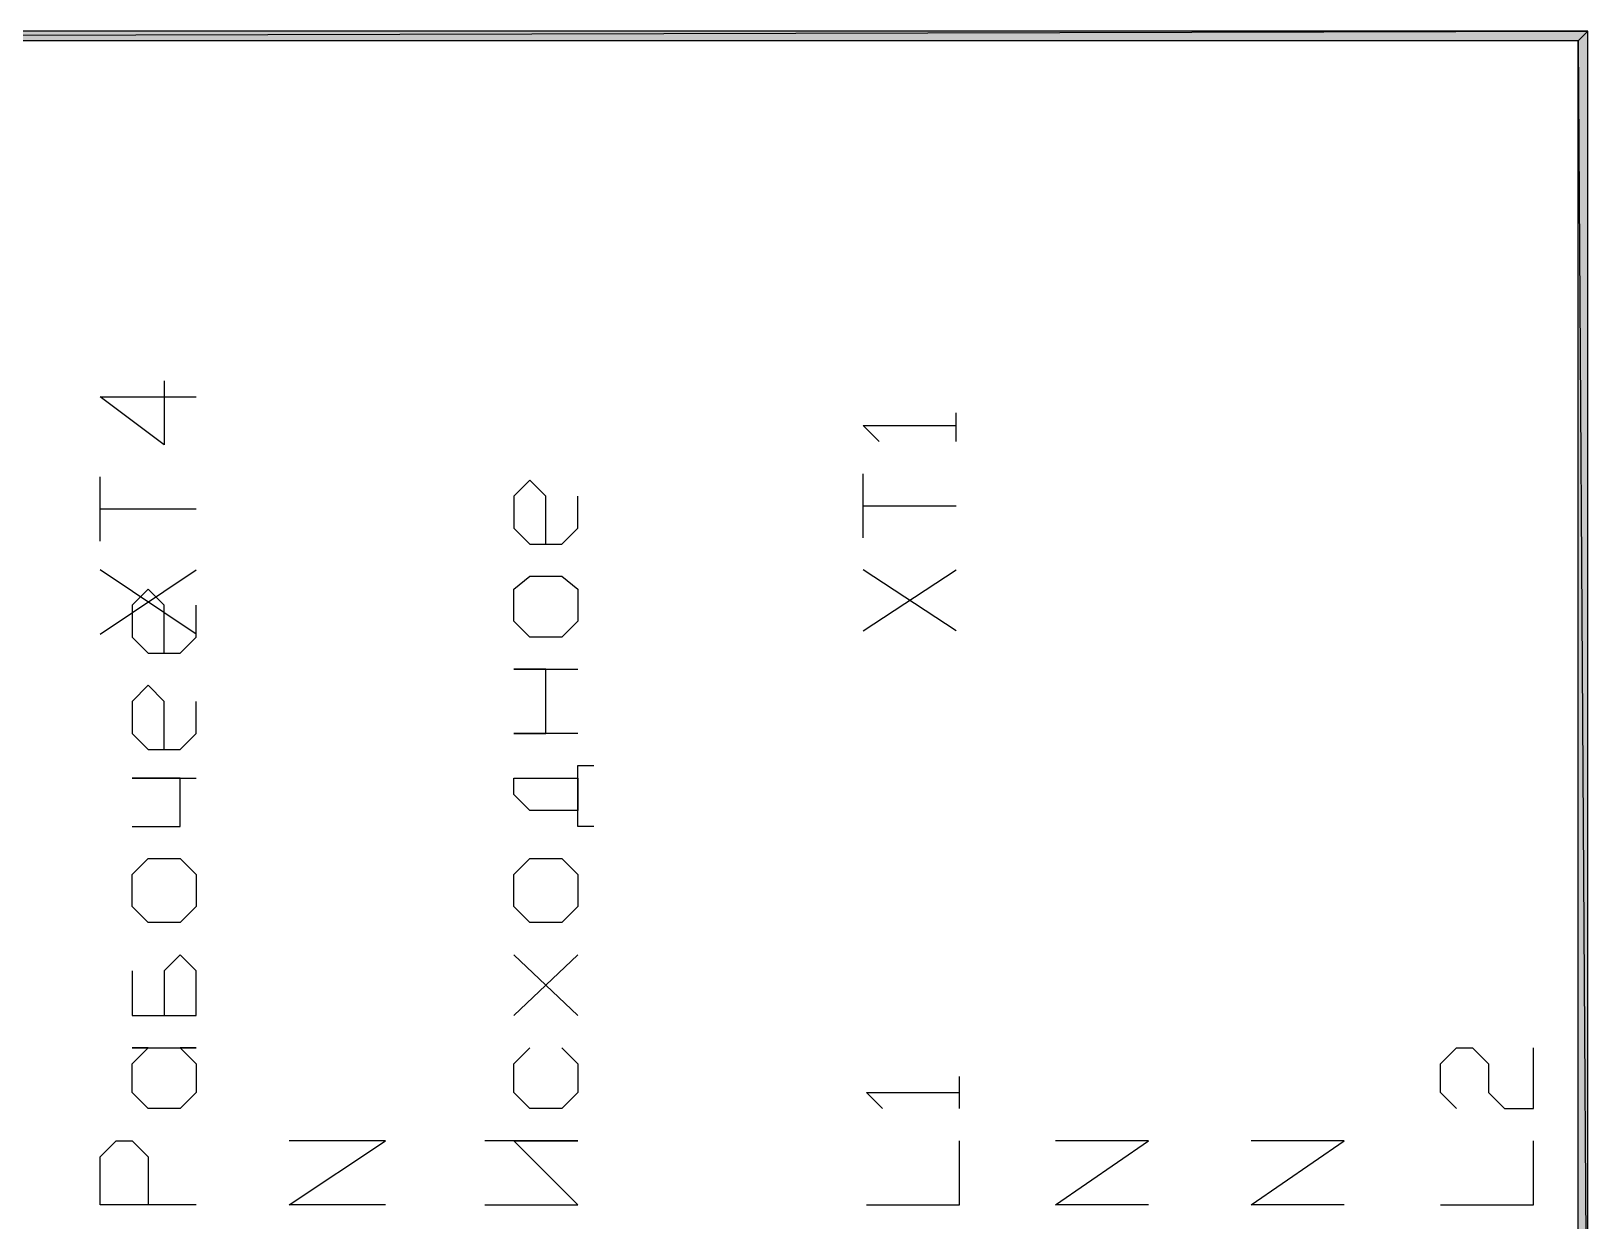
# Model space of a CAD drawing. Header units: millimetres. Extents: x 0 to 420, y 0 to 297.
# Drawn here: x 315.66 to 336.21, y 229.45 to 245.15 of the extents above; entities that cross this region are included whole.
import ezdxf

# ---------------------------------------------------------------- set-up
doc = ezdxf.new("R2010")
doc.units = ezdxf.units.MM
doc.layers.get('0').update_dxf_attribs({"linetype": 'CONTINUOUS'})

msp = doc.modelspace()

# ---------------------------------------------------------------- hatches: boundary and pattern name
at = {"true_color": 0x000007}
h = msp.add_hatch(color=0, dxfattribs=at)
h.paths.add_polyline_path([(285.538333, 245.152333), (285.665333, 245.025333), (336.211333, 245.152333)], flags=0)
h.paths.add_polyline_path([(285.665333, 245.025333), (336.211333, 245.152333), (336.084333, 245.025333)], flags=0)
h.paths.add_polyline_path([(336.211333, 245.152333), (336.084333, 245.025333), (336.211333, 225.044)], flags=0)
h.paths.add_polyline_path([(336.084333, 245.025333), (336.211333, 225.044), (336.084333, 225.171)], flags=0)
h.paths.add_polyline_path([(336.211333, 225.044), (336.084333, 225.171), (285.538333, 225.044)], flags=0)
h.paths.add_polyline_path([(336.084333, 225.171), (285.538333, 225.044), (285.665333, 225.171)], flags=0)
h.paths.add_polyline_path([(285.538333, 225.044), (285.665333, 225.171), (285.538333, 245.152333)], flags=0)
h.paths.add_polyline_path([(285.665333, 225.171), (285.538333, 245.152333), (285.665333, 245.025333)], flags=0)

# ---------------------------------------------------------------- linework, layer by layer
at = {"color": 0, "true_color": 0x000007}
for points in [[(285.538333, 245.152333), (285.665333, 245.025333), (336.211333, 245.152333)], [(285.665333, 245.025333), (336.211333, 245.152333), (336.084333, 245.025333)], [(336.211333, 245.152333), (336.084333, 245.025333), (336.211333, 225.044)], [(336.084333, 245.025333), (336.211333, 225.044), (336.084333, 225.171)], [(322.664667, 237.151333), (322.241333, 237.151333), (322.029667, 237.363), (322.029667, 237.786333), (322.241333, 237.955667), (322.664667, 237.955667), (322.876333, 237.786333), (322.876333, 237.363)], [(317.627, 233.383667), (317.203667, 233.383667), (316.992, 233.595333), (316.992, 234.018667), (317.203667, 234.230333), (317.627, 234.230333), (317.838667, 234.018667), (317.838667, 233.595333)], [(322.664667, 233.383667), (322.241333, 233.383667), (322.029667, 233.595333), (322.029667, 234.018667), (322.241333, 234.230333), (322.664667, 234.230333), (322.876333, 234.018667), (322.876333, 233.595333)], [(317.627, 230.928333), (317.203667, 230.928333), (316.992, 231.14), (316.992, 231.521), (317.203667, 231.732667), (316.992, 231.732667), (317.838667, 231.732667), (317.627, 231.732667), (317.838667, 231.521), (317.838667, 231.14)]]:
    msp.add_lwpolyline(points, close=True, dxfattribs=at)
for points in [[(317.415333, 240.538), (317.415333, 239.691333), (316.568667, 240.326333), (317.838667, 240.326333)], [(327.871667, 239.733667), (327.871667, 240.114667)], [(326.855667, 239.733667), (326.644, 239.945333), (327.871667, 239.945333)], [(316.568667, 238.421333), (316.568667, 239.268)], [(326.644, 238.463667), (326.644, 239.310333)], [(322.453, 238.379), (322.453, 239.014), (322.241333, 239.225667), (322.029667, 239.014), (322.029667, 238.590667), (322.241333, 238.379), (322.664667, 238.379), (322.876333, 238.590667), (322.876333, 239.014)], [(316.568667, 238.844667), (317.838667, 238.844667)], [(326.644, 238.887), (327.871667, 238.887)], [(317.838667, 237.193667), (316.568667, 238.040333)], [(316.568667, 237.193667), (317.838667, 238.040333)], [(327.871667, 237.236), (326.644, 238.040333)], [(326.644, 237.236), (327.871667, 238.040333)], [(317.415333, 236.939667), (317.415333, 237.574667), (317.203667, 237.786333), (316.992, 237.574667), (316.992, 237.151333), (317.203667, 236.939667), (317.627, 236.939667), (317.838667, 237.151333), (317.838667, 237.574667)], [(322.876333, 235.881333), (322.029667, 235.881333), (322.453, 235.881333), (322.453, 236.728), (322.029667, 236.728), (322.876333, 236.728)], [(317.415333, 235.669667), (317.415333, 236.304667), (317.203667, 236.516333), (316.992, 236.304667), (316.992, 235.881333), (317.203667, 235.669667), (317.627, 235.669667), (317.838667, 235.881333), (317.838667, 236.304667)], [(323.088, 234.653667), (322.876333, 234.653667), (322.876333, 234.865333), (322.241333, 234.865333), (322.029667, 235.077), (322.029667, 235.288667), (322.876333, 235.288667), (322.876333, 234.865333), (322.876333, 235.458), (323.088, 235.458)], [(316.992, 234.653667), (317.627, 234.653667), (317.627, 235.288667), (316.992, 235.288667), (317.838667, 235.288667)], [(316.992, 232.748667), (316.992, 232.156), (317.838667, 232.156), (317.838667, 232.748667), (317.627, 232.960333), (317.415333, 232.748667), (317.415333, 232.156)], [(322.876333, 232.156), (322.029667, 232.960333)], [(322.029667, 232.156), (322.876333, 232.960333)], [(322.664667, 231.732667), (322.876333, 231.521), (322.876333, 231.14), (322.664667, 230.928333), (322.241333, 230.928333), (322.029667, 231.14), (322.029667, 231.521), (322.241333, 231.732667)], [(334.475667, 230.928333), (334.264, 231.14), (334.264, 231.521), (334.475667, 231.732667), (334.687333, 231.732667), (334.899, 231.521), (334.899, 231.14), (335.110667, 230.928333), (335.491667, 230.928333), (335.491667, 231.732667)], [(327.914, 230.928333), (327.914, 231.351667)], [(326.898, 230.928333), (326.686333, 231.14), (327.914, 231.14)], [(317.838667, 229.658333), (316.568667, 229.658333), (316.568667, 230.293333), (316.780333, 230.505), (316.992, 230.505), (317.203667, 230.293333), (317.203667, 229.658333)], [(320.336333, 229.658333), (319.066333, 229.658333), (320.336333, 230.505), (319.066333, 230.505)], [(321.648667, 229.658333), (322.876333, 229.658333), (322.029667, 230.505), (322.876333, 230.505), (321.648667, 230.505)], [(326.686333, 229.658333), (327.914, 229.658333), (327.914, 230.505)], [(330.411667, 229.658333), (329.184, 229.658333), (330.411667, 230.505), (329.184, 230.505)], [(332.994, 229.658333), (331.766333, 229.658333), (332.994, 230.505), (331.766333, 230.505)], [(334.264, 229.658333), (335.491667, 229.658333), (335.491667, 230.505)]]:
    msp.add_lwpolyline(points, dxfattribs=at)

doc.saveas('drawing.dxf')
